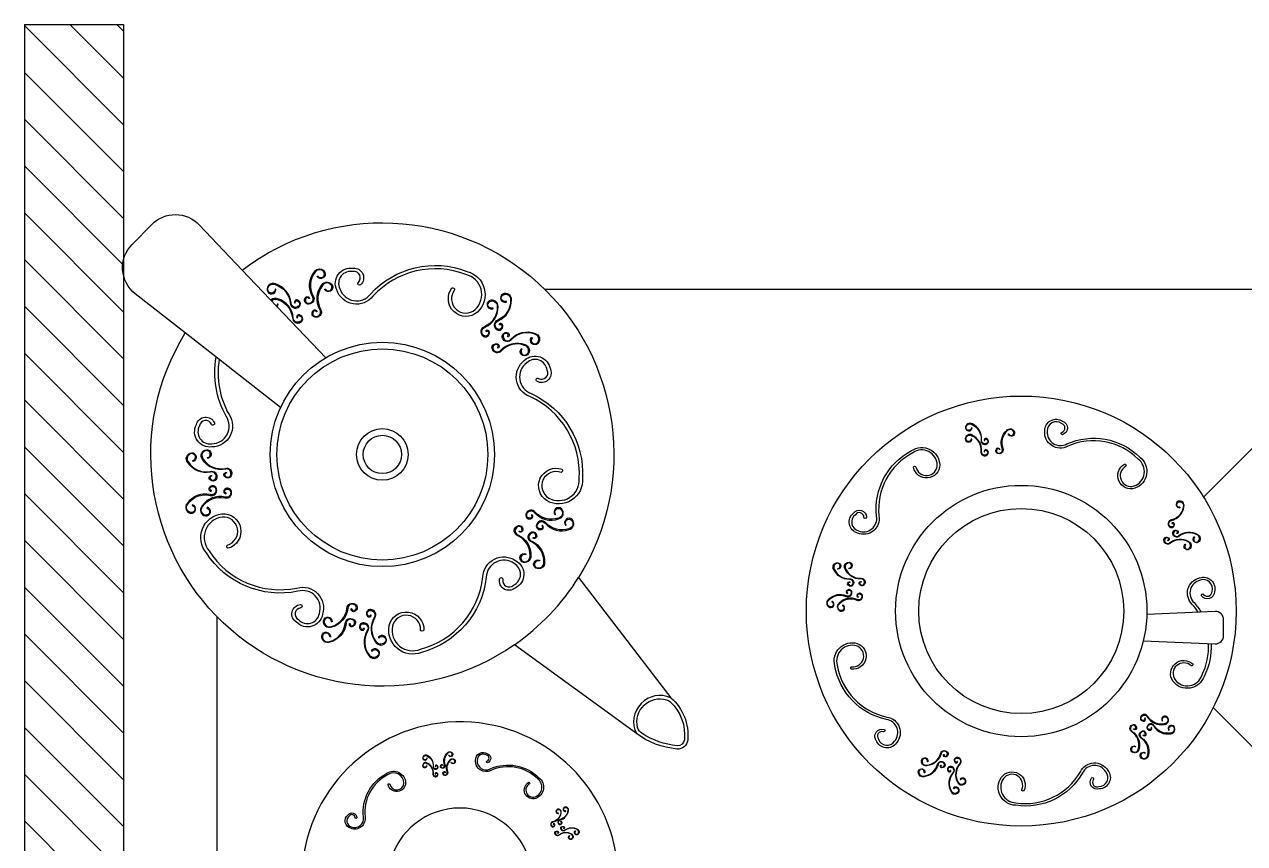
# Model space of a CAD drawing. Header units: millimetres. Extents: x 1573 to 2177, y 1587 to 1932.
# Drawn here: x 1903.02 to 1903.574, y 1896.848 to 1897.219 of the extents above; entities that cross this region are included whole.
import ezdxf

# ---------------------------------------------------------------- set-up
doc = ezdxf.new("R2010")
doc.units = ezdxf.units.MM
doc.header["$LTSCALE"] = 0.03
doc.layers.add('-HIDRO', color=8, linetype='Continuous')

msp = doc.modelspace()

# ---------------------------------------------------------------- linework, layer by layer
at = {"layer": '-HIDRO'}
for p, q in [((1903.020389250718, 1897.219296773295), (1903.020389250721, 1896.499296773288)), ((1903.020389250718, 1897.219296773295), (1903.065389250718, 1897.219296773295)), ((1903.065389250718, 1897.173749671934), (1903.020389250718, 1897.218749671933)), ((1903.065389250718, 1897.194962875369), (1903.041055352792, 1897.219296773295)), ((1903.065389250718, 1897.216176078805), (1903.062268556228, 1897.219296773294)), ((1903.065389250718, 1897.219296773295), (1903.065389250721, 1896.512796773294)), ((1903.065389250718, 1897.152536468498), (1903.020389250718, 1897.197536468497)), ((1903.065389250718, 1897.131323265062), (1903.020389250719, 1897.176323265061)), ((1903.065389250718, 1897.110110061626), (1903.020389250718, 1897.155110061626)), ((1903.065389250718, 1897.088896858191), (1903.020389250718, 1897.13389685819)), ((1903.065389250719, 1897.067683654755), (1903.020389250719, 1897.112683654754)), ((1903.256353429516, 1897.099296772673), (1903.782803276586, 1897.099296772673)), ((1903.065389250719, 1897.046470451319), (1903.020389250719, 1897.091470451319)), ((1903.065389250718, 1897.025257247883), (1903.020389250719, 1897.070257247883)), ((1903.065389250718, 1897.004044044448), (1903.020389250719, 1897.049044044447)), ((1903.065389250718, 1896.982830841012), (1903.020389250719, 1897.027830841012)), ((1903.065389250719, 1896.961617637577), (1903.020389250719, 1897.006617637576)), ((1903.065389250719, 1896.940404434141), (1903.020389250719, 1896.98540443414)), ((1903.065389250719, 1896.919191230706), (1903.020389250719, 1896.964191230705)), ((1903.107803276983, 1896.64929677185), (1903.107803275907, 1896.950746617398)), ((1903.065389250719, 1896.89797802727), (1903.020389250719, 1896.942978027269)), ((1903.065389250719, 1896.876764823834), (1903.020389250719, 1896.921764823833)), ((1903.065389250719, 1896.855551620398), (1903.020389250719, 1896.900551620398)), ((1903.065389250719, 1896.834338416963), (1903.02038925072, 1896.879338416962)), ((1903.06538925072, 1896.813125213527), (1903.02038925072, 1896.858125213527))]:
    msp.add_line(p, q, dxfattribs=at)
for points in [[(1903.119241959356, 1897.107930405564, -0.8341906997507655), (1903.271786512825, 1896.968470176736), (1903.313658240643, 1896.913966247175, -0.2466889125531566), (1903.321338093613, 1896.894756247069, -0.4115393885435051), (1903.316438581953, 1896.890740693771, -0.1359556745580597), (1903.298055397394, 1896.897755100308), (1903.242729897109, 1896.938021484582, -0.8130207478820565), (1903.09339402203, 1897.079438506156), (1903.07068619857, 1897.097207443456, -0.4482150427626144), (1903.06925220256, 1897.119555500321), (1903.078194773782, 1897.12861943311, -0.4234770108866237), (1903.099738808766, 1897.128425056449)], [(1903.153587173603, 1897.105186175803, 0.9050331660209078), (1903.156427142005, 1897.106727082957, 0.596243571333223), (1903.15231493367, 1897.10695458342, 0.3086248165771714), (1903.151395340035, 1897.096166844109, -0.5958408914528598), (1903.149460062503, 1897.092484239661, -0.6115136090079905), (1903.147700650384, 1897.095026841138, -0.7168281961218632), (1903.149735902721, 1897.095227827799, -0.988855708949305), (1903.149394321367, 1897.095073080708, 0.7427467803439213), (1903.148056680629, 1897.094895131593, 0.6304347326884606), (1903.149432545777, 1897.092859063732, 0.6020962981092473), (1903.151076235011, 1897.095969307944, -0.3083770235826342), (1903.15200891565, 1897.107172629371, -0.5930468563147251), (1903.156766387943, 1897.106886886486, -0.905033166019811), (1903.153276984807, 1897.104975443679, -0.664168722733176)], [(1903.215556239378, 1897.098877778565, 0.9050331660209078), (1903.224928590826, 1897.089978553544, 0.596243571333223), (1903.220711084879, 1897.105903530358, 0.3086248165771714), (1903.17853540572, 1897.096067496856, -0.5958408914528598), (1903.162133810102, 1897.098877778319, -0.6115136090079905), (1903.16963169027, 1897.108713812291, -0.7168281961218632), (1903.172911997077, 1897.101219677587, -0.988855708949305), (1903.171901089351, 1897.102327859842, 0.7427467803439213), (1903.169570711479, 1897.107196584985, 0.6304347326884606), (1903.163525711452, 1897.099445764194, 0.6020962981092473), (1903.177389498553, 1897.097037278564, -0.3083770235826342), (1903.221162324827, 1897.107337217058, -0.5930468563147251), (1903.225955849306, 1897.088885512592, -0.905033166019811), (1903.214371150897, 1897.099797325022, -0.664168722733176)], [(1903.134090870413, 1897.099118645799, -0.9050331660209078), (1903.13087803785, 1897.098775831082, -0.596243571333223), (1903.134134912899, 1897.101296699042, -0.3086248165771714), (1903.141013791148, 1897.092935956923, 0.5958408914528598), (1903.144697049152, 1897.091001919616, 0.6115136090079905), (1903.144702898889, 1897.094093898072, 0.7168281961218632), (1903.142913026987, 1897.093104448523, 0.988855708949305), (1903.143282097389, 1897.093170869046, -0.7427467803439213), (1903.144484484756, 1897.093783412545, -0.6304347326884606), (1903.144507004751, 1897.091326163779, -0.6020962981092473), (1903.141388637177, 1897.092954387971, 0.3083770235826342), (1903.13426315411, 1897.101649893331, 0.5930468563147251), (1903.130508019589, 1897.09871490242, 0.905033166019811), (1903.134465862461, 1897.099121150771, 0.664168722733176)], [(1903.156972814798, 1897.09920010683, 0.9050331660209078), (1903.159812785328, 1897.100741012164, 0.596243571333223), (1903.155700574987, 1897.100968514572, 0.3086248165771714), (1903.15478098123, 1897.090180775136, -0.5958408914528598), (1903.152845703821, 1897.086498170814, -0.6115136090079905), (1903.151086291702, 1897.08904077229, -0.7168281961218632), (1903.153121545922, 1897.089241756881, -0.988855708949305), (1903.152779962563, 1897.089087011735, 0.7427467803439213), (1903.15144232383, 1897.088909060675, 0.6304347326884606), (1903.152818188979, 1897.086872992814, 0.6020962981092473), (1903.154461876208, 1897.089983238972, -0.3083770235826342), (1903.155394556846, 1897.101186560398, -0.5930468563147251), (1903.160152031144, 1897.100900815567, -0.905033166019811), (1903.156662626003, 1897.098989374707, -0.664168722733176)], [(1903.238910144785, 1897.093746253244, -0.9050331660209078), (1903.237591288668, 1897.096695904436, -0.596243571333223), (1903.240995205583, 1897.094377420597, -0.3086248165771714), (1903.235169358779, 1897.085251606903, 0.5958408914528598), (1903.23446817004, 1897.08115097169, 0.6115136090079905), (1903.237410621956, 1897.082100882715, 0.7168281961218632), (1903.235916499544, 1897.083497395326, 0.988855708949305), (1903.236093717614, 1897.083166913071, -0.7427467803439213), (1903.237047839546, 1897.082212659776, -0.6304347326884606), (1903.23471781657, 1897.081431910139, -0.6020962981092473), (1903.235302721537, 1897.084900803849, 0.3083770235826342), (1903.241370742729, 1897.094364599593, 0.5930468563147251), (1903.237419000802, 1897.097028981978, 0.905033166019811), (1903.239028405772, 1897.093390389472, 0.664168722733176)], [(1903.232824784578, 1897.090709158149, -0.9050331660209078), (1903.231505928581, 1897.093658809467, -0.596243571333223), (1903.234909845497, 1897.091340325628, -0.3086248165771714), (1903.229083998571, 1897.082214511808, 0.5958408914528598), (1903.228382809832, 1897.078113876596, 0.6115136090079905), (1903.23132526187, 1897.079063787746, 0.7168281961218632), (1903.229831139457, 1897.080460300357, 0.988855708949305), (1903.230008357527, 1897.080129818102, -0.7427467803439213), (1903.230962479338, 1897.079175564682, -0.6304347326884606), (1903.228632456483, 1897.07839481517, -0.6020962981092473), (1903.22921736133, 1897.081863708754, 0.3083770235826342), (1903.235285382642, 1897.091327504624, 0.5930468563147251), (1903.231333640716, 1897.093991887009, 0.905033166019811), (1903.232943045685, 1897.090353294503, 0.664168722733176)], [(1903.250705397648, 1897.077079138464, 0.9050331660209078), (1903.253048486011, 1897.074854331722, 0.596243571333223), (1903.251994110087, 1897.078835575502, 0.3086248165771714), (1903.241450188793, 1897.076376568585, -0.5958408914528598), (1903.237349790921, 1897.077079138011, -0.6115136090079905), (1903.239224259931, 1897.079538147444, -0.7168281961218632), (1903.240044336571, 1897.077664613706, -0.988855708949305), (1903.239791611144, 1897.077941657811, 0.7427467803439213), (1903.239209016175, 1897.079158839582, 0.6304347326884606), (1903.237697766168, 1897.077221134385, 0.6020962981092473), (1903.241163712533, 1897.076619013558, -0.3083770235826342), (1903.252106918569, 1897.079193998637, -0.5930468563147251), (1903.253305301133, 1897.074581070998, -0.905033166019811), (1903.250409126561, 1897.077309024137, -0.664168722733176)], [(1903.246058528881, 1897.072009404014, 0.9050331660209078), (1903.248401615238, 1897.069784599218, 0.596243571333223), (1903.247347239192, 1897.073765842872, 0.3086248165771714), (1903.236803320026, 1897.071306834136, -0.5958408914528598), (1903.232702922032, 1897.072009403435, -0.6115136090079905), (1903.234577391163, 1897.074468412994, -0.7168281961218632), (1903.235397467804, 1897.072594879256, -0.988855708949305), (1903.235144740371, 1897.072871925306, 0.7427467803439213), (1903.234562147407, 1897.074089105133, 0.6304347326884606), (1903.233050897401, 1897.072151399934, 0.6020962981092473), (1903.236516843644, 1897.071549278982, -0.3083770235826342), (1903.247460049802, 1897.074124264186, -0.5930468563147251), (1903.24865843036, 1897.069511338493, -0.905033166019811), (1903.245762255787, 1897.072239291633, -0.664168722733176)], [(1903.263855249244, 1897.016193649894, 0.9050331660209078), (1903.258287800205, 1897.004530004108, 0.596243571333223), (1903.272130072103, 1897.013462178791, 0.3086248165771714), (1903.249742446936, 1897.050534130055, -0.5958408914528598), (1903.247346809985, 1897.067001400033, -0.6115136090079905), (1903.259018406691, 1897.062909994273, -0.7168281961218632), (1903.252904732205, 1897.057474424251, -0.988855708949305), (1903.253646288297, 1897.058778300992, 0.7427467803439213), (1903.257556594283, 1897.062499138957, 0.6304347326884606), (1903.248317119021, 1897.065853139137, 0.6020962981092473), (1903.250310658323, 1897.051923632098, -0.3083770235826342), (1903.273633029361, 1897.013476059193, -0.5930468563147251), (1903.257565696282, 1897.003215254841, -0.905033166019811), (1903.264363576754, 1897.017604892223, -0.664168722733176)], [(1903.520103233614, 1897.01893362659, 0.9050331660209078), (1903.523897641753, 1897.010013936756, 0.596243571333223), (1903.52574631045, 1897.02223034332, 0.3086248165771714), (1903.493790252483, 1897.028044028625, -0.5958408914528598), (1903.483342434416, 1897.034870815618, -0.6115136090079905), (1903.491436167425, 1897.039402343715, -0.7168281961218632), (1903.491457715814, 1897.033266922658, -0.988855708949305), (1903.491092691731, 1897.034331057816, 0.7427467803439213), (1903.490941580682, 1897.03837650859, 0.6304347326884606), (1903.484469667412, 1897.034846417432, 0.6020962981092473), (1903.493291044372, 1897.029053202407, -0.3083770235826342), (1903.526484519751, 1897.023082268934, -0.5930468563147251), (1903.524278432902, 1897.008955343615, -0.905033166019811), (1903.519562078886, 1897.019919920766, -0.664168722733176)], [(1903.45006977176, 1897.036293810773, -0.9050331660209078), (1903.447650467768, 1897.036432978359, -0.596243571333223), (1903.450368675913, 1897.037900110499, -0.3086248165771714), (1903.45443653153, 1897.030872353586, 0.5958408914528598), (1903.45692553811, 1897.028990875564, 0.6115136090079905), (1903.457307927828, 1897.031278119031, 0.7168281961218632), (1903.455862502891, 1897.030764809763, 0.988855708949305), (1903.456143724234, 1897.030768831185, -0.7427467803439213), (1903.457108346009, 1897.031075075293, -0.6304347326884606), (1903.45682455895, 1897.029254040453, -0.6020962981092473), (1903.454716157039, 1897.030840160404, 0.3083770235826342), (1903.45050675685, 1897.038145781097, 0.5930468563147251), (1903.447369218688, 1897.036433134107, 0.905033166019811), (1903.45034755905, 1897.0362498138, 0.664168722733176)], [(1903.467011591985, 1897.033556278386, 0.9050331660209078), (1903.469301482778, 1897.03434924803, 0.596243571333223), (1903.466286404505, 1897.035020397722, 0.3086248165771714), (1903.464286903268, 1897.027150277043, -0.5958408914528598), (1903.462404585179, 1897.024661904951, -0.6115136090079905), (1903.461413568706, 1897.026758469334, -0.7168281961218632), (1903.462944161803, 1897.026658337938, -0.988855708949305), (1903.462672481552, 1897.026585596954, 0.7427467803439213), (1903.461660915578, 1897.026617475072, 0.6304347326884606), (1903.462430054026, 1897.02494262642, 0.6020962981092473), (1903.464026621755, 1897.027043125934, -0.3083770235826342), (1903.466086621465, 1897.035219162649, -0.5930468563147251), (1903.469572052579, 1897.034426016986, -0.905033166019811), (1903.466756297853, 1897.03343826928, -0.664168722733176)], [(1903.449993231081, 1897.031193528085, -0.9050331660209078), (1903.44757392709, 1897.031332695672, -0.596243571333223), (1903.45029213724, 1897.032799825866, -0.3086248165771714), (1903.454359990851, 1897.0257720709, 0.5958408914528598), (1903.456848997432, 1897.023890592876, 0.6115136090079905), (1903.457231389156, 1897.026177834398, 0.7168281961218632), (1903.455785962213, 1897.025664527076, 0.988855708949305), (1903.456067183556, 1897.025668548499, -0.7427467803439213), (1903.457031805209, 1897.025974792481, -0.6304347326884606), (1903.456748018272, 1897.024153757766, -0.6020962981092473), (1903.454639618366, 1897.025739875771, 0.3083770235826342), (1903.45043021605, 1897.033045498284, 0.5930468563147251), (1903.44729267801, 1897.03133285142, 0.905033166019811), (1903.450271018371, 1897.031149531113, 0.664168722733176)], [(1903.096844607525, 1897.021506808867, 0.9050331660209078), (1903.096256718392, 1897.024683946401, 0.596243571333223), (1903.094769609901, 1897.020843305614, 0.3086248165771714), (1903.104745190677, 1897.016635123446, -0.5958408914528598), (1903.107649520988, 1897.013656579596, -0.6115136090079905), (1903.104687674764, 1897.01276898498, -0.7168281961218632), (1903.105125454831, 1897.01476673356, -0.988855708949305), (1903.105167071165, 1897.014394050722, 0.7427467803439213), (1903.104922958561, 1897.013066890341, 0.6304347326884606), (1903.107284539802, 1897.013746236548, 0.6020962981092473), (1903.104834447642, 1897.016270595765, -0.3083770235826342), (1903.094467669732, 1897.020619644308, -0.5930468563147251), (1903.096209570094, 1897.02505596986, -0.905033166019811), (1903.096949173836, 1897.021146681066, -0.664168722733176)], [(1903.10358391957, 1897.022876947426, 0.9050331660209078), (1903.102996030437, 1897.026054084958, 0.596243571333223), (1903.101508922068, 1897.022213444297, 0.3086248165771714), (1903.111484500717, 1897.018005263948, -0.5958408914528598), (1903.114388833033, 1897.015026718153, -0.6115136090079905), (1903.111426984804, 1897.014139125484, -0.7168281961218632), (1903.111864764871, 1897.016136874064, -0.988855708949305), (1903.111906383211, 1897.015764189279, 0.7427467803439213), (1903.111662270728, 1897.014437029024, 0.6304347326884606), (1903.114023851968, 1897.01511637523, 0.6020962981092473), (1903.111573759687, 1897.017640734323, -0.3083770235826342), (1903.101206981778, 1897.021989782865, -0.5930468563147251), (1903.102948880134, 1897.026426110363, -0.905033166019811), (1903.103688483876, 1897.022516821569, -0.664168722733176)], [(1903.424910011779, 1897.018688603848, 0.9050331660209078), (1903.434565675603, 1897.019540965233, 0.596243571333223), (1903.42351845626, 1897.025074230439, 0.3086248165771714), (1903.408114345438, 1896.996478741226, -0.5958408914528598), (1903.39839313316, 1896.988651869974, -0.6115136090079905), (1903.396584493109, 1896.997749784799, -0.7168281961218632), (1903.402426285861, 1896.99587432975, -0.988855708949305), (1903.401301434583, 1896.995856007778, 0.7427467803439213), (1903.397407285417, 1896.996962405864, 0.6304347326884606), (1903.398764672348, 1896.989716391309, 0.6020962981092473), (1903.407000302353, 1896.996315817471, -0.3083770235826342), (1903.422936344413, 1897.026039568218, -0.5930468563147251), (1903.435690131298, 1897.019575995364, -0.905033166019811), (1903.423804763669, 1897.018478716973, -0.664168722733176)], [(1903.096590484945, 1897.001089751824, -0.9050331660209078), (1903.095923699294, 1896.997928231314, -0.596243571333223), (1903.094532642949, 1897.0018046963, -0.3086248165771714), (1903.104609871209, 1897.005763286392, 0.5958408914528598), (1903.107587437304, 1897.008668622152, 0.6115136090079905), (1903.104648600725, 1897.00962965877, 0.7168281961218632), (1903.105036521656, 1897.007621632637, 0.988855708949305), (1903.105087400798, 1897.00799316567, -0.7427467803439213), (1903.104876396168, 1897.009325990864, -0.6304347326884606), (1903.107220337609, 1897.008588076689, -0.6020962981092473), (1903.104708176071, 1897.006125480445, 0.3083770235826342), (1903.094236364425, 1897.002035802326, 0.5930468563147251), (1903.095867304658, 1896.997557496601, 0.905033166019811), (1903.096703980054, 1897.001447165302, 0.664168722733176)], [(1903.103298802951, 1896.999969929943, -0.9050331660209078), (1903.102632019183, 1896.996808407361, -0.596243571333223), (1903.101240962839, 1897.000684872348, -0.3086248165771714), (1903.11131819122, 1897.004643462565, 0.5958408914528598), (1903.114295757194, 1897.007548798199, 0.6115136090079905), (1903.111356920614, 1897.008509834818, 0.7168281961218632), (1903.111744841546, 1897.006501808685, 0.988855708949305), (1903.111795720688, 1897.006873341718, -0.7427467803439213), (1903.111584716059, 1897.008206166911, -0.6304347326884606), (1903.113928657499, 1897.007468252736, -0.6020962981092473), (1903.111416495961, 1897.005005656493, 0.3083770235826342), (1903.10094468231, 1897.000915980319, 0.5930468563147251), (1903.102575624548, 1896.996437672648, 0.905033166019811), (1903.103412299944, 1897.00032734135, 0.664168722733176)], [(1903.544621573698, 1897.000445580081, -0.9050331660209078), (1903.544006324416, 1897.002789479591, -0.596243571333223), (1903.54624162114, 1897.000657679456, -0.3086248165771714), (1903.540814863683, 1896.994617224407, 0.5958408914528598), (1903.539794617719, 1896.991668628454, 0.6115136090079905), (1903.542088079622, 1896.992011751413, 0.7168281961218632), (1903.541153233765, 1896.993227811922, 0.988855708949305), (1903.541243961017, 1896.992961597121, -0.7427467803439213), (1903.541833299721, 1896.992138821134, -0.6304347326884606), (1903.540013699169, 1896.991845987951, -0.6020962981092473), (1903.540870655403, 1896.994341334552, 0.3083770235826342), (1903.546517938458, 1897.000602274439, 0.5930468563147251), (1903.543919561688, 1897.003057013064, 0.905033166019811), (1903.544665569997, 1897.000167793818, 0.664168722733176)], [(1903.112467955311, 1896.983211181572, 0.9050331660209078), (1903.110116397019, 1896.995919733898, 0.596243571333223), (1903.104167965183, 1896.980557168934, 0.3086248165771714), (1903.144070281905, 1896.96372444572, -0.5958408914528598), (1903.155687609409, 1896.951810264735, -0.6115136090079905), (1903.143840220381, 1896.948259890039, -0.7168281961218632), (1903.145591338643, 1896.956250886306, -0.988855708949305), (1903.145757807991, 1896.954760151059, 0.7427467803439213), (1903.144781357819, 1896.949451509786, 0.6304347326884606), (1903.1542276829, 1896.952168894738, 0.6020962981092473), (1903.144427316146, 1896.962266329536, -0.3083770235826342), (1903.102960204385, 1896.979662523581, -0.5930468563147251), (1903.109927801699, 1896.997407829557, -0.905033166019811), (1903.112886216913, 1896.981770674633, -0.664168722733176)], [(1903.261422703963, 1896.997246046217, -0.9050331660209078), (1903.263820440644, 1896.999411843922, -0.596243571333223), (1903.262667299568, 1896.995458076374, -0.3086248165771714), (1903.252187849259, 1896.998178756031, 0.5958408914528598), (1903.248071233364, 1896.997578460753, 0.6115136090079905), (1903.249883920815, 1896.995073557961, 0.7168281961218632), (1903.250750373848, 1896.996926100015, 0.988855708949305), (1903.250490829409, 1896.996655431067, -0.7427467803439213), (1903.24987812069, 1896.995453127802, -0.6304347326884606), (1903.248415568286, 1896.997427845989, -0.6020962981092473), (1903.251895427797, 1896.997943515226, 0.3083770235826342), (1903.262771153803, 1896.995096957525, 0.5930468563147251), (1903.264083975494, 1896.999678629116, 0.905033166019811), (1903.261120802309, 1896.997023604484, 0.664168722733176)], [(1903.247727632848, 1896.978881466109, 0.9050331660209078), (1903.24633577106, 1896.975965554144, 0.596243571333223), (1903.24979633794, 1896.978198598693, 0.3086248165771714), (1903.244199431709, 1896.987466586572, -0.5958408914528598), (1903.243600523004, 1896.991583403612, -0.6115136090079905), (1903.246518422651, 1896.990560551654, -0.7168281961218632), (1903.244990003087, 1896.989201660183, -0.988855708949305), (1903.245175392551, 1896.98952762882, 0.7427467803439213), (1903.246152969579, 1896.990457837856, 0.6304347326884606), (1903.243843100734, 1896.99129633787, 0.6020962981092473), (1903.244341485589, 1896.987813961142, -0.3083770235826342), (1903.250172078288, 1896.978202067852, -0.5930468563147251), (1903.246155245049, 1896.975636866796, -0.905033166019811), (1903.247854715166, 1896.979234276141, -0.664168722733176)], [(1903.266191633276, 1896.99239703833, -0.9050331660209078), (1903.26858936795, 1896.994562837979, -0.596243571333223), (1903.26743622876, 1896.990609068361, -0.3086248165771714), (1903.25695677845, 1896.993329748018, 0.5958408914528598), (1903.252840162676, 1896.992729452865, 0.6115136090079905), (1903.254652848122, 1896.990224552018, 0.7168281961218632), (1903.25551930316, 1896.992077092127, 0.988855708949305), (1903.255259758722, 1896.99180642318, -0.7427467803439213), (1903.254647049881, 1896.990604119789, -0.6304347326884606), (1903.253184495472, 1896.99257883992, -0.6020962981092473), (1903.256664354982, 1896.993094509159, 0.3083770235826342), (1903.267540080989, 1896.990247951457, 0.5930468563147251), (1903.268852904808, 1896.994829621228, 0.905033166019811), (1903.265889731622, 1896.992174596597, 0.664168722733176)], [(1903.25398519904, 1896.97602866334, 0.9050331660209078), (1903.252593335247, 1896.973112753322, 0.596243571333223), (1903.256053904255, 1896.975345796051, 0.3086248165771714), (1903.250456997902, 1896.984613783804, -0.5958408914528598), (1903.249858089196, 1896.988730600844, -0.6115136090079905), (1903.252775986837, 1896.987707750832, -0.7168281961218632), (1903.25124756928, 1896.986348857416, -0.988855708949305), (1903.251432958743, 1896.986674826053, 0.7427467803439213), (1903.252410533766, 1896.987605037034, 0.6304347326884606), (1903.25010066492, 1896.988443537047, 0.6020962981092473), (1903.250599049776, 1896.984961160319, -0.3083770235826342), (1903.256429642474, 1896.97534926703, -0.5930468563147251), (1903.252412809235, 1896.972784065974, -0.905033166019811), (1903.254112279353, 1896.976381475319, -0.664168722733176)], [(1903.547253335097, 1896.983487007658, 0.9050331660209078), (1903.548715108954, 1896.981554234677, 0.596243571333223), (1903.548421699713, 1896.984629139635, 0.3086248165771714), (1903.540318890592, 1896.984098779187, -0.5958408914528598), (1903.537370640405, 1896.985120018499, -0.6115136090079905), (1903.539058350603, 1896.986710407455, -0.7168281961218632), (1903.539436100359, 1896.985223783355, -0.988855708949305), (1903.539282964987, 1896.985459689866, 0.7427467803439213), (1903.53900069311, 1896.986431595842, 0.6304347326884606), (1903.537645491391, 1896.985182544617, 0.6020962981092473), (1903.540136552478, 1896.984313207612, -0.3083770235826342), (1903.548549000184, 1896.98488056595, -0.5930468563147251), (1903.548871732705, 1896.981320628721, -0.905033166019811), (1903.547062212411, 1896.983693341642, -0.664168722733176)], [(1903.551311745733, 1896.986670257361, 0.9050331660209078), (1903.552773519588, 1896.984737484379, 0.596243571333223), (1903.552480110348, 1896.987812389338, 0.3086248165771714), (1903.544377301227, 1896.987282028889, -0.5958408914528598), (1903.541429048913, 1896.98830327002, -0.6115136090079905), (1903.543116761116, 1896.989893657032, -0.7168281961218632), (1903.543494508987, 1896.988407035003, -0.988855708949305), (1903.5433413755, 1896.988642939443, 0.7427467803439213), (1903.543059101618, 1896.989614847363, 0.6304347326884606), (1903.541703901905, 1896.988365794194, 0.6020962981092473), (1903.544194963113, 1896.987496457313, -0.3083770235826342), (1903.552607410818, 1896.988063815652, -0.5930468563147251), (1903.552930141213, 1896.984503880243, -0.905033166019811), (1903.551120623046, 1896.986876591345, -0.664168722733176)], [(1903.200143185029, 1896.944707762458, 0.9050331660209078), (1903.187329962923, 1896.946398455838, 0.596243571333223), (1903.200102462395, 1896.935993867705, 0.3086248165771714), (1903.228441826664, 1896.968741628581, -0.5958408914528598), (1903.243362839485, 1896.976108677483, -0.6115136090079905), (1903.243078402242, 1896.963744016243, -0.7168281961218632), (1903.236019638546, 1896.967878782201, -0.988855708949305), (1903.237488852265, 1896.967576440977, 0.7427467803439213), (1903.242235931017, 1896.965007321187, 0.6304347326884606), (1903.242570620751, 1896.974831028413, 0.6020962981092473), (1903.229938908422, 1896.968630605796, -0.3083770235826342), (1903.200580102201, 1896.934568758384, -0.5930468563147251), (1903.185856420178, 1896.946678936537, -0.905033166019811), (1903.201642437574, 1896.94466041105, -0.664168722733176)], [(1903.389442434146, 1896.97252427087, 0.9050331660209078), (1903.389395890689, 1896.974947126035, 0.596243571333223), (1903.387825878955, 1896.972287014134, 0.3086248165771714), (1903.394692926914, 1896.967953374093, -0.5958408914528598), (1903.396477843541, 1896.965394233552, -0.6115136090079905), (1903.394177649411, 1896.965099594586, -0.7168281961218632), (1903.394745858543, 1896.966524333674, -0.988855708949305), (1903.394731085351, 1896.966243471709, 0.7427467803439213), (1903.3943881768, 1896.965291265896, 0.6304347326884606), (1903.396218732536, 1896.965505203473, 0.6020962981092473), (1903.394714404816, 1896.967672720198, -0.3083770235826342), (1903.38757510725, 1896.972158430124, -0.5930468563147251), (1903.389406488449, 1896.975228177512, -0.905033166019811), (1903.389475776779, 1896.972245002942, -0.664168722733176)], [(1903.394596825384, 1896.972714100062, 0.9050331660209078), (1903.394550279923, 1896.975136957172, 0.596243571333223), (1903.392980270315, 1896.972476843452, 0.3086248165771714), (1903.399847318274, 1896.96814320341, -0.5958408914528598), (1903.401632232775, 1896.965584064689, -0.6115136090079905), (1903.399332038644, 1896.965289425723, -0.7168281961218632), (1903.399900249782, 1896.966714162866, -0.988855708949305), (1903.39988547659, 1896.966433300901, 0.7427467803439213), (1903.399542566034, 1896.965481097034, 0.6304347326884606), (1903.40137312177, 1896.965695034611, 0.6020962981092473), (1903.39986879405, 1896.967862551335, -0.3083770235826342), (1903.392729496483, 1896.972348261261, -0.5930468563147251), (1903.39456087981, 1896.97541800683, -0.905033166019811), (1903.394630166011, 1896.972434834079, -0.664168722733176)], [(1903.386757965168, 1896.957447416474, -0.9050331660209078), (1903.385878002512, 1896.955189527485, -0.596243571333223), (1903.385322650312, 1896.958228065595, -0.3086248165771714), (1903.393263480886, 1896.959925127669, 0.5958408914528598), (1903.395822018706, 1896.961710905195, 0.6115136090079905), (1903.393764885331, 1896.962781377868, 0.7168281961218632), (1903.393806408462, 1896.961248075555, 0.988855708949305), (1903.393889486569, 1896.961516774925, -0.7427467803439213), (1903.393896317098, 1896.962528819965, -0.6304347326884606), (1903.395540527642, 1896.961696191574, -0.6020962981092473), (1903.393380506617, 1896.960181121547, 0.3083770235826342), (1903.385131671874, 1896.958435302781, 0.5930468563147251), (1903.385790944109, 1896.954922089679, 0.905033166019811), (1903.386885650438, 1896.957698011528, 0.664168722733176)], [(1903.159673482675, 1896.948515936915, 0.9050331660209078), (1903.156470176708, 1896.948938610809, 0.596243571333223), (1903.159663300574, 1896.946337464749, 0.3086248165771714), (1903.166748143084, 1896.954524403446, -0.5958408914528598), (1903.170478394755, 1896.956366167099, -0.6115136090079905), (1903.170407286447, 1896.953275000816, -0.7168281961218632), (1903.168642595082, 1896.954308692855, -0.988855708949305), (1903.16900989795, 1896.954233107972, 0.7427467803439213), (1903.170196669233, 1896.95359082666, 0.6304347326884606), (1903.170280341575, 1896.956046753373, 0.6020962981092473), (1903.167122413523, 1896.95449664775, -0.3083770235826342), (1903.159782711938, 1896.945981185866, -0.5930468563147251), (1903.156101789958, 1896.949008731894, -0.905033166019811), (1903.160048295812, 1896.948504099063, -0.664168722733176)], [(1903.391584971726, 1896.955798547556, -0.9050331660209078), (1903.39070500895, 1896.953540658443, -0.596243571333223), (1903.390149656748, 1896.956579196552, -0.3086248165771714), (1903.39809048544, 1896.958276260696, 0.5958408914528598), (1903.400649023259, 1896.960062038222, 0.6115136090079905), (1903.398591891768, 1896.961132508826, 0.7168281961218632), (1903.398633415021, 1896.959599206637, 0.988855708949305), (1903.398716493127, 1896.959867906008, -0.7427467803439213), (1903.398723323535, 1896.960879950922, -0.6304347326884606), (1903.400367534199, 1896.960047322657, -0.6020962981092473), (1903.398207513176, 1896.958532252629, 0.3083770235826342), (1903.389958676426, 1896.956786435809, 0.5930468563147251), (1903.39061794854, 1896.953273222581, 0.905033166019811), (1903.391712654991, 1896.956049144555, 0.664168722733176)], [(1903.181371246174, 1896.941166117827, -0.9050331660209078), (1903.184171983826, 1896.939555004159, -0.596243571333223), (1903.180055387277, 1896.939429924544, -0.3086248165771714), (1903.179404577881, 1896.950237210608, 0.5958408914528598), (1903.177561558416, 1896.953966842646, 0.6115136090079905), (1903.175739405891, 1896.951468819339, 0.7168281961218632), (1903.177769028248, 1896.951217238411, 0.988855708949305), (1903.177431402945, 1896.951380437878, -0.7427467803439213), (1903.176098605231, 1896.95159162794, -0.6304347326884606), (1903.177524721181, 1896.953592820388, -0.6020962981092473), (1903.179090487821, 1896.950442627546, 0.3083770235826342), (1903.179744035336, 1896.939219562262, 0.5930468563147251), (1903.184507147611, 1896.939386806617, 0.905033166019811), (1903.18106639768, 1896.941384506828, 0.664168722733176)], [(1903.158894000957, 1896.941683074818, 0.9050331660209078), (1903.15569069499, 1896.942105748711, 0.596243571333223), (1903.158883818855, 1896.939504602651, 0.3086248165771714), (1903.165968661366, 1896.947691541348, -0.5958408914528598), (1903.169698913158, 1896.949533305126, -0.6115136090079905), (1903.169627804729, 1896.946442138719, -0.7168281961218632), (1903.167863113364, 1896.947475830757, -0.988855708949305), (1903.168230416353, 1896.947400246, 0.7427467803439213), (1903.169417187515, 1896.946757964562, 0.6304347326884606), (1903.169500859978, 1896.9492138914, 0.6020962981092473), (1903.166342931805, 1896.947663785651, -0.3083770235826342), (1903.159003230219, 1896.939148323767, -0.5930468563147251), (1903.15532230824, 1896.942175869796, -0.905033166019811), (1903.159268814093, 1896.941671236965, -0.664168722733176)], [(1903.178233245353, 1896.935132172096, -0.9050331660209078), (1903.181033983006, 1896.933521058427, -0.596243571333223), (1903.176917386455, 1896.933395978813, -0.3086248165771714), (1903.17626657706, 1896.944203264877, 0.5958408914528598), (1903.174423557594, 1896.947932896915, 0.6115136090079905), (1903.172601407075, 1896.945434871662, 0.7168281961218632), (1903.174631027426, 1896.94518329268, 0.988855708949305), (1903.174293402124, 1896.945346492146, -0.7427467803439213), (1903.172960606416, 1896.945557680264, -0.6304347326884606), (1903.174386722367, 1896.947558872711, -0.6020962981092473), (1903.175952486999, 1896.944408681815, 0.3083770235826342), (1903.176606034514, 1896.933185616531, 0.5930468563147251), (1903.18136914679, 1896.933352860886, 0.905033166019811), (1903.177928398864, 1896.935350559152, 0.664168722733176)], [(1903.395726718195, 1896.928078754028, 0.9050331660209078), (1903.397899840346, 1896.93752523033, 0.596243571333223), (1903.389223611088, 1896.928728573223, 0.3086248165771714), (1903.41165940827, 1896.905241900629, -0.5958408914528598), (1903.416099185454, 1896.893577842409, -0.6115136090079905), (1903.406887651752, 1896.894669134481, -0.7168281961218632), (1903.410476529041, 1896.899645461213, -0.988855708949305), (1903.410146357588, 1896.898570001851, 0.7427467803439213), (1903.407890752541, 1896.895208342307, 0.6304347326884606), (1903.415201575707, 1896.894260151191, 0.6020962981092473), (1903.411470097968, 1896.904132036178, -0.3083770235826342), (1903.388125637871, 1896.928473258059, -0.5930468563147251), (1903.398213998267, 1896.938605476194, -0.905033166019811), (1903.395584792302, 1896.926962742592, -0.664168722733176)], [(1903.313587912586, 1896.912006699504, -0.2311486321755492), (1903.31984610447, 1896.894911070952, -0.4115393885038942), (1903.316579765288, 1896.892234033391, -0.122123545577775), (1903.30052419764, 1896.897864831067, -0.1896259188991479), (1903.298621500007, 1896.900554699598, -0.5790688314598731), (1903.311747431501, 1896.913077006026, -0.1199843566309319)], [(1903.524430692652, 1896.891700318712, 0.9050331660209078), (1903.523044228241, 1896.889712829166, 0.596243571333223), (1903.5258779691, 1896.890942075919, 0.3086248165771714), (1903.522869658586, 1896.898484416078, -0.5958408914528598), (1903.522929856158, 1896.901603950227, -0.6115136090079905), (1903.524963937667, 1896.9004902977, -0.7168281961218632), (1903.523666805611, 1896.899671645952, -0.988855708949305), (1903.523843843928, 1896.899890184374, 0.7427467803439213), (1903.524680955779, 1896.900458977587, 0.6304347326884606), (1903.523074256348, 1896.901361870326, 0.6020962981092473), (1903.523017248601, 1896.898724091566, -0.3083770235826342), (1903.526156426922, 1896.890898702096, -0.5930468563147251), (1903.522870455135, 1896.889491685886, -0.905033166019811), (1903.524567866717, 1896.891945848854, -0.664168722733176)], [(1903.536810045302, 1896.903614965804, -0.9050331660209078), (1903.538849103442, 1896.904924408619, -0.596243571333223), (1903.537512385849, 1896.902139750261, -0.3086248165771714), (1903.530090609947, 1896.905434300441, 0.5958408914528598), (1903.526971055072, 1896.905493447525, 0.6115136090079905), (1903.528006103515, 1896.903418264966, 0.7168281961218632), (1903.528873763595, 1896.904683139575, 0.988855708949305), (1903.52864861408, 1896.904514588743, -0.7427467803439213), (1903.528048223349, 1896.903699841521, -0.6304347326884606), (1903.527207434276, 1896.905339896641, -0.6020962981092473), (1903.529845463863, 1896.905295986046, 0.3083770235826342), (1903.537545079282, 1896.901859837036, 0.5930468563147251), (1903.539076731897, 1896.905089596056, 0.905033166019811), (1903.536559449391, 1896.903487281403, 0.664168722733176)], [(1903.539745994834, 1896.899443760562, -0.9050331660209078), (1903.541785052853, 1896.90075320325, -0.596243571333223), (1903.540448333376, 1896.897968546964, -0.3086248165771714), (1903.533026559481, 1896.901263095198, 0.5958408914528598), (1903.529907004605, 1896.901322242281, 0.6115136090079905), (1903.530942053048, 1896.899247059724, 0.7168281961218632), (1903.531809713006, 1896.900511934207, 0.988855708949305), (1903.531584563613, 1896.9003433835, -0.7427467803439213), (1903.530984172883, 1896.899528636278, -0.6304347326884606), (1903.530143383809, 1896.901168691397, -0.6020962981092473), (1903.532781413396, 1896.901124780804, 0.3083770235826342), (1903.540481028693, 1896.897688631667, 0.5930468563147251), (1903.542012681429, 1896.900918390813, 0.905033166019811), (1903.539495398802, 1896.899316076034, 0.664168722733176)], [(1903.528712259728, 1896.888824221783, 0.9050331660209078), (1903.527325797323, 1896.886836730291, 0.596243571333223), (1903.530159536175, 1896.88806597899, 0.3086248165771714), (1903.527151227667, 1896.895608317205, -0.5958408914528598), (1903.527211425239, 1896.898727851354, -0.6115136090079905), (1903.529245506749, 1896.897614198826, -0.7168281961218632), (1903.527948374692, 1896.896795547077, -0.988855708949305), (1903.52812541301, 1896.897014085499, 0.7427467803439213), (1903.52896252486, 1896.897582878713, 0.6304347326884606), (1903.52735582543, 1896.898485771453, 0.6020962981092473), (1903.527298815677, 1896.895847994638, -0.3083770235826342), (1903.530437996003, 1896.888022603222, -0.5930468563147251), (1903.527152024217, 1896.886615587011, -0.905033166019811), (1903.528849435798, 1896.88906974998, -0.664168722733176)], [(1903.202905614068, 1896.886551228249, -0.9050331660209078), (1903.201292746117, 1896.886644005385, -0.596243571333223), (1903.20310488488, 1896.887622093478, -0.3086248165771714), (1903.205816787368, 1896.882936923583, 0.5958408914528598), (1903.207476125008, 1896.881682604818, 0.6115136090079905), (1903.207731051486, 1896.883207433796, 0.7168281961218632), (1903.206767434193, 1896.882865228266, 0.988855708949305), (1903.206954915839, 1896.88286790865, -0.7427467803439213), (1903.207597997609, 1896.883072070656, -0.6304347326884606), (1903.207408806277, 1896.881858047471, -0.6020962981092473), (1903.206003205711, 1896.882915460164, 0.3083770235826342), (1903.203196936792, 1896.887785875779, 0.5930468563147251), (1903.201105245435, 1896.886644110555, 0.905033166019811), (1903.203090807012, 1896.886521895721, 0.664168722733176)], [(1903.213017939453, 1896.887955176288, 0.9050331660209078), (1903.214544533983, 1896.888483822069, 0.596243571333223), (1903.212534481051, 1896.888931255763, 0.3086248165771714), (1903.211201480227, 1896.883684508643, -0.5958408914528598), (1903.209946601623, 1896.88202559404, -0.6115136090079905), (1903.209285923144, 1896.88342330411, -0.7168281961218632), (1903.210306318582, 1896.883356549888, -0.988855708949305), (1903.210125197827, 1896.883308056631, 0.7427467803439213), (1903.209450821807, 1896.883329307371, 0.6304347326884606), (1903.2099635814, 1896.882212740913, 0.6020962981092473), (1903.211027959339, 1896.883613074696, -0.3083770235826342), (1903.212401293777, 1896.8890637645, -0.5930468563147251), (1903.214724913182, 1896.888535002022, -0.905033166019811), (1903.212847743324, 1896.88787650351, -0.664168722733176)], [(1903.21420016289, 1896.884726204713, 0.9050331660209078), (1903.215726755415, 1896.885254852438, 0.596243571333223), (1903.213716704611, 1896.885702284311, 0.3086248165771714), (1903.21238370178, 1896.880455539138, -0.5958408914528598), (1903.21112882506, 1896.878796622464, -0.6115136090079905), (1903.210468146702, 1896.880194332659, -0.7168281961218632), (1903.21148854214, 1896.880127578437, -0.988855708949305), (1903.211307421264, 1896.880079085055, 0.7427467803439213), (1903.21063304336, 1896.880100337866, 0.6304347326884606), (1903.211145802953, 1896.878983771407, 0.6020962981092473), (1903.212210182777, 1896.880384103119, -0.3083770235826342), (1903.213583515209, 1896.885834794869, -0.5930468563147251), (1903.215907134736, 1896.885306032517, -0.905033166019811), (1903.214029964877, 1896.884647534004, -0.664168722733176)], [(1903.249594590014, 1896.874977770872, 0.9050331660209078), (1903.252124194813, 1896.869031311673, 0.596243571333223), (1903.253356641988, 1896.877175581461, 0.3086248165771714), (1903.232052601216, 1896.881051373484, -0.5958408914528598), (1903.225087390589, 1896.885602563599, -0.6115136090079905), (1903.230483211259, 1896.888623583628, -0.7168281961218632), (1903.230497578148, 1896.884533301584, -0.988855708949305), (1903.230254228759, 1896.885242725023, 0.7427467803439213), (1903.230153486763, 1896.887939693544, 0.6304347326884606), (1903.225838879335, 1896.885586298225, 0.6020962981092473), (1903.231719796558, 1896.88172415544, -0.3083770235826342), (1903.253848780104, 1896.877743533083, -0.5930468563147251), (1903.252378055578, 1896.868325582912, -0.905033166019811), (1903.249233818817, 1896.875635301578, -0.664168722733176)], [(1903.428671525284, 1896.880081519581, 0.9050331660209078), (1903.426352868504, 1896.8807859573, 0.596243571333223), (1903.428397626771, 1896.878470767671, 0.3086248165771714), (1903.434641197799, 1896.883662550751, -0.5958408914528598), (1903.43762665376, 1896.884569287853, -0.6115136090079905), (1903.437196072777, 1896.882290626133, -0.7168281961218632), (1903.436016652728, 1896.883271294163, -0.988855708949305), (1903.436279203346, 1896.883170452303, 0.7427467803439213), (1903.437078839903, 1896.882550078865, 0.6304347326884606), (1903.437441044863, 1896.88435715037, 0.6020962981092473), (1903.434914751392, 1896.883596249772, -0.3083770235826342), (1903.428442423222, 1896.878192534264, -0.5930468563147251), (1903.42608884829, 1896.880882888047, -0.905033166019811), (1903.428947425283, 1896.880026932362, -0.664168722733176)], [(1903.430083780369, 1896.885042296385, 0.9050331660209078), (1903.427765123588, 1896.885746734105, 0.596243571333223), (1903.42980987985, 1896.883431546421, 0.3086248165771714), (1903.436053452883, 1896.888623327555, -0.5958408914528598), (1903.439038906838, 1896.889530066602, -0.6115136090079905), (1903.438608327861, 1896.887251402936, -0.7168281961218632), (1903.437428907812, 1896.888232070967, -0.988855708949305), (1903.43769145843, 1896.888131229107, 0.7427467803439213), (1903.438491094987, 1896.887510855669, 0.6304347326884606), (1903.438853299947, 1896.889317927173, 0.6020962981092473), (1903.436327006477, 1896.888557026576, -0.3083770235826342), (1903.429854678307, 1896.883153311068, -0.5930468563147251), (1903.427501103375, 1896.885843664851, -0.905033166019811), (1903.430359680368, 1896.884987709166, -0.664168722733176)], [(1903.445240711512, 1896.876950662114, -0.9050331660209078), (1903.447116169422, 1896.875416041318, -0.596243571333223), (1903.444054734347, 1896.875826829562, -0.3086248165771714), (1903.44489458127, 1896.883903429018, 0.5958408914528598), (1903.443986837832, 1896.88688857851, 0.6115136090079905), (1903.442333071264, 1896.885262922093, 0.7168281961218632), (1903.443804160853, 1896.884828596613, 0.988855708949305), (1903.443574283666, 1896.884990641452, -0.7427467803439213), (1903.442613881383, 1896.885309877459, -0.6304347326884606), (1903.443913847402, 1896.886616318627, -0.6020962981092473), (1903.444687282389, 1896.884093834518, 0.3083770235826342), (1903.443798622981, 1896.875709237949, 0.5930468563147251), (1903.447343613061, 1896.875250600394, 0.905033166019811), (1903.445041838563, 1896.877149534698, 0.664168722733176)], [(1903.186132442125, 1896.874814422377, 0.9050331660209078), (1903.192569550672, 1896.87538266395, 0.596243571333223), (1903.185204736439, 1896.879071508717, 0.3086248165771714), (1903.174935329893, 1896.860007848593, -0.5958408914528598), (1903.168454523713, 1896.85478993248, -0.6115136090079905), (1903.167248761674, 1896.860855210975, -0.7168281961218632), (1903.171143290135, 1896.859604907567, -0.988855708949305), (1903.170393389991, 1896.859592692313, 0.7427467803439213), (1903.167797291297, 1896.860330290472, 0.6304347326884606), (1903.168702213873, 1896.855499616004, 0.6020962981092473), (1903.174192633875, 1896.859899233447, -0.3083770235826342), (1903.184816662543, 1896.879715066588, -0.5930468563147251), (1903.193319187761, 1896.875406017328, -0.905033166019811), (1903.185395609422, 1896.874674498484, -0.664168722733176)], [(1903.202854588995, 1896.883151037887, -0.9050331660209078), (1903.201241719039, 1896.883243816968, -0.596243571333223), (1903.203053857802, 1896.884221905062, -0.3086248165771714), (1903.205765760169, 1896.879536735042, 0.5958408914528598), (1903.207425099935, 1896.878282414457, 0.6115136090079905), (1903.207680026413, 1896.879807243434, 0.7168281961218632), (1903.206716409121, 1896.879465037904, 0.988855708949305), (1903.206903888638, 1896.879467720108, -0.7427467803439213), (1903.207546970409, 1896.879671882114, -0.6304347326884606), (1903.207357779198, 1896.878457859054, -0.6020962981092473), (1903.205952178512, 1896.879515271622, 0.3083770235826342), (1903.203145911719, 1896.884385685418, 0.5930468563147251), (1903.201054218356, 1896.88324392214, 0.905033166019811), (1903.203039779812, 1896.883121707179, 0.664168722733176)], [(1903.4421809179, 1896.872869435134, -0.9050331660209078), (1903.444056375933, 1896.871334814463, -0.596243571333223), (1903.440994940858, 1896.871745602707, -0.3086248165771714), (1903.441834787781, 1896.879822202162, 0.5958408914528598), (1903.440927044343, 1896.882807351655, 0.6115136090079905), (1903.439273277775, 1896.881181695237, 0.7168281961218632), (1903.440744367364, 1896.880747369757, 0.988855708949305), (1903.440514490055, 1896.880909414471, -0.7427467803439213), (1903.439554087894, 1896.881228650604, -0.6304347326884606), (1903.440854053913, 1896.882535091772, -0.6020962981092473), (1903.4416274889, 1896.880012607662, 0.3083770235826342), (1903.440738829492, 1896.871628011094, 0.5930468563147251), (1903.444283819572, 1896.871169373539, 0.905033166019811), (1903.441982045073, 1896.873068307843, 0.664168722733176)], [(1903.472883673663, 1896.872323809141, 0.9050331660209078), (1903.464571072402, 1896.877309691833, 0.596243571333223), (1903.470256089027, 1896.866339791546, 0.3086248165771714), (1903.499526282408, 1896.880419721489, -0.5958408914528598), (1903.511991428552, 1896.881037807691, -0.6115136090079905), (1903.508107027444, 1896.872614348615, -0.7168281961218632), (1903.504483283676, 1896.877565341979, -0.988855708949305), (1903.505404075736, 1896.876918995486, 0.7427467803439213), (1903.507904185678, 1896.873734976112, 0.6304347326884606), (1903.51106513593, 1896.880394976668, 0.6020962981092473), (1903.500523325977, 1896.879896710748, -0.3083770235826342), (1903.470159615947, 1896.865216660834, -0.5930468563147251), (1903.463640778748, 1896.877942288486, -0.905033166019811), (1903.473901205635, 1896.871843963727, -0.664168722733176)], [(1903.26269060951, 1896.861650220186, -0.9050331660209078), (1903.262280441946, 1896.863212821114, -0.596243571333223), (1903.263770641179, 1896.86179161981, -0.3086248165771714), (1903.260152802834, 1896.857764649737, 0.5958408914528598), (1903.259472638818, 1896.855798919059, 0.6115136090079905), (1903.261001614838, 1896.856027666486, 0.7168281961218632), (1903.260378382929, 1896.856838374788, 0.988855708949305), (1903.260438867764, 1896.856660898254, -0.7427467803439213), (1903.260831760861, 1896.856112380239, -0.6304347326884606), (1903.259618693239, 1896.85591715885, -0.6020962981092473), (1903.260189996686, 1896.857580723857, 0.3083770235826342), (1903.263954853393, 1896.861754682485, 0.5930468563147251), (1903.262222602213, 1896.863391174902, 0.905033166019811), (1903.262719940376, 1896.861465029343, 0.664168722733176)], [(1903.265940150151, 1896.862652406616, -0.9050331660209078), (1903.265529982586, 1896.864215007545, -0.596243571333223), (1903.267020181698, 1896.862793806115, -0.3086248165771714), (1903.263402343475, 1896.858766836167, 0.5958408914528598), (1903.262722179458, 1896.85680110549, 0.6115136090079905), (1903.264251153351, 1896.857029854737, 0.7168281961218632), (1903.263627923448, 1896.857840561093, 0.988855708949305), (1903.263688408283, 1896.85766308456, -0.7427467803439213), (1903.264081299374, 1896.85711456849, -0.6304347326884606), (1903.262868231753, 1896.8569193471, -0.6020962981092473), (1903.263439537205, 1896.858582910161, 0.3083770235826342), (1903.267204391906, 1896.862756870735, 0.5930468563147251), (1903.265472140727, 1896.864393363152, 0.905033166019811), (1903.265969481017, 1896.862467215775, 0.664168722733176)], [(1903.267694657711, 1896.851346691626, 0.9050331660209078), (1903.268669174242, 1896.850058175616, 0.596243571333223), (1903.268473567414, 1896.852108112902, 0.3086248165771714), (1903.263071695375, 1896.851754538663, -0.5958408914528598), (1903.261106193873, 1896.852435366126, -0.6115136090079905), (1903.262231334714, 1896.853495624824, -0.7168281961218632), (1903.262483167925, 1896.852504542133, -0.988855708949305), (1903.262381076887, 1896.852661813663, 0.7427467803439213), (1903.262192894967, 1896.853309751628, 0.6304347326884606), (1903.261289428533, 1896.852477049557, 0.6020962981092473), (1903.262950135924, 1896.851897491553, -0.3083770235826342), (1903.268558433806, 1896.852275731178, -0.5930468563147251), (1903.268773588112, 1896.849902440298, -0.905033166019811), (1903.267567241877, 1896.851484248223, -0.664168722733176)], [(1903.2704002648, 1896.853468858094, 0.9050331660209078), (1903.271374779326, 1896.852180344028, 0.596243571333223), (1903.271179174503, 1896.854230279371, 0.3086248165771714), (1903.265777300459, 1896.853876707077, -0.5958408914528598), (1903.263811800963, 1896.854557532595, -0.6115136090079905), (1903.264936941683, 1896.855617791167, -0.7168281961218632), (1903.265188773009, 1896.854626710546, -0.988855708949305), (1903.265086683977, 1896.854783980131, 0.7427467803439213), (1903.264898502057, 1896.855431918097, 0.6304347326884606), (1903.263995035623, 1896.854599216025, 0.6020962981092473), (1903.265655741008, 1896.854019659967, -0.3083770235826342), (1903.271264040897, 1896.854397897645, -0.5930468563147251), (1903.271479195081, 1896.852024606641, -0.905033166019811), (1903.270272848967, 1896.853606414691, -0.664168722733176)]]:
    msp.add_lwpolyline(points, format="xyb", close=True, dxfattribs=at)
for points in [[(1903.119241959356, 1897.107930405564), (1903.157082050346, 1897.068166601723)], [(1903.636960412405, 1897.086781225689), (1903.555424480741, 1897.004863689448)], [(1903.559827683967, 1896.909588421851), (1903.637554708017, 1896.832223478846), (1903.764536434372, 1896.959799500085), (1903.636960412405, 1897.086781225689)], [(1903.136629372179, 1897.045606720061), (1903.093394022031, 1897.079438506155)]]:
    msp.add_lwpolyline(points, dxfattribs=at)
for points in [[(1903.132478531265, 1897.094020913461, -0.320378266015204), (1903.135142883592, 1897.094570662399, -0.3086248165771714), (1903.14202176184, 1897.08620992028, 0.5958408914528598), (1903.14570501784, 1897.084275884918, 0.6115136090079905), (1903.145710867577, 1897.087367863375, 0.7168281961218632), (1903.143920995674, 1897.086378413825, 0.988855708949305), (1903.144290066076, 1897.086444834348, -0.7427467803439213), (1903.145492455449, 1897.087057375903, -0.6304347326884606), (1903.145514975323, 1897.084600127011, -0.6020962981092473), (1903.142396605743, 1897.086228353148, 0.3083770235826342), (1903.135271122797, 1897.094923858633, 0.3153824984321704), (1903.132219577207, 1897.094293032254, 0.905033166019811)], [(1903.135098839101, 1897.092392611102, -0.1416617121306092), (1903.134854131711, 1897.091524542452, -0.596243571333223)], [(1903.135116385797, 1897.091248955758, 0.1536790164142649), (1903.135473831027, 1897.092395115948, 0.664168722733176), (1903.135098839101, 1897.092392611102, -0.9050331660209078)], [(1903.108758553699, 1897.067415715888, 0.1700161673140659), (1903.113226417545, 1897.042416160082, -0.5958408914528598), (1903.10548530967, 1897.027685740597, -0.6115136090079905), (1903.098447657183, 1897.037856150391, -0.7168281961218632), (1903.106588670175, 1897.038660092769, -0.988855708949305), (1903.105222340869, 1897.038041108422, 0.7427467803439213), (1903.099871781926, 1897.037329308072, 0.6304347326884606), (1903.105375242523, 1897.02918503663, 0.6020962981092473), (1903.111949995323, 1897.041626017244, -0.1757151652128104), (1903.107417099925, 1897.068465407208, -0.5930468563147251)], [(1903.552988516891, 1896.952804032749, 0.03849940794752083), (1903.550285936888, 1896.956315609234, -0.5958408914528598), (1903.553550041901, 1896.968361667456, -0.6115136090079905), (1903.560360883629, 1896.962064391412, -0.7168281961218632), (1903.554532408969, 1896.960147947424, -0.988855708949305), (1903.555431663845, 1896.960823940217, 0.7427467803439213), (1903.559232421169, 1896.962217768331, 0.6304347326884606), (1903.553875171963, 1896.967282066425, 0.6020962981092473), (1903.551091452812, 1896.957102236345, -0.04443474328424146), (1903.554287242862, 1896.952859917387, -0.5930468563147251)], [(1903.528053489905, 1896.939800000323), (1903.560610344981, 1896.938460616693, 0.4263082765189828), (1903.564514489138, 1896.94220744722), (1903.56451448917, 1896.949385165994, 0.4268659689351109), (1903.560603273189, 1896.953131699845), (1903.529655505366, 1896.951799999924)], [(1903.558772448646, 1896.938536227091, -0.1287502433802373), (1903.5556701055, 1896.923688247104, -0.5930468563147251), (1903.541552882267, 1896.921420899489, -0.905033166019811), (1903.550523382991, 1896.929294659092, -0.664168722733176), (1903.54975258623, 1896.928475209542, 0.9050331660209078)], [(1903.54975258623, 1896.928475209542, 0.9050331660209078), (1903.542441995383, 1896.92211017705, 0.596243571333223), (1903.554631756535, 1896.924127064495, 0.1302765872108), (1903.557643520513, 1896.938582671353, -0.5958408914528598)]]:
    msp.add_lwpolyline(points, format="xyb", dxfattribs=at)
for centre, radius in [((1903.182803275378, 1897.024296772673), 0.05085413665272742), ((1903.182803275378, 1897.024296772673), 0.04785413665272742), ((1903.472675244344, 1896.953300001069), 0.0975), ((1903.182803275378, 1897.024296772673), 0.01170167784804014), ((1903.182803275378, 1897.024296772673), 0.008701677848040143), ((1903.472675244344, 1896.953300001069), 0.057), ((1903.472675244344, 1896.953300001069), 0.0465)]:
    msp.add_circle(centre, radius, dxfattribs=at)
for centre, radius, start, end in [((1903.182803275378, 1897.024296772673), 0.1050458241532157, 304.7837571177286, 327.8965272159627), ((1903.308777872501, 1896.903049229418), 0.011958229926533, 65.91333606343353, 206.2774648341448), ((1903.217975931169, 1896.831222019876), 0.07185139667403849, 4.439100824514004, 352.6955323013121), ((1903.217975931169, 1896.831222019876), 0.03274202034256059, 13.80214482221961, 166.1978553529252)]:
    msp.add_arc(centre, radius, start, end, dxfattribs=at)

doc.saveas('drawing.dxf')
